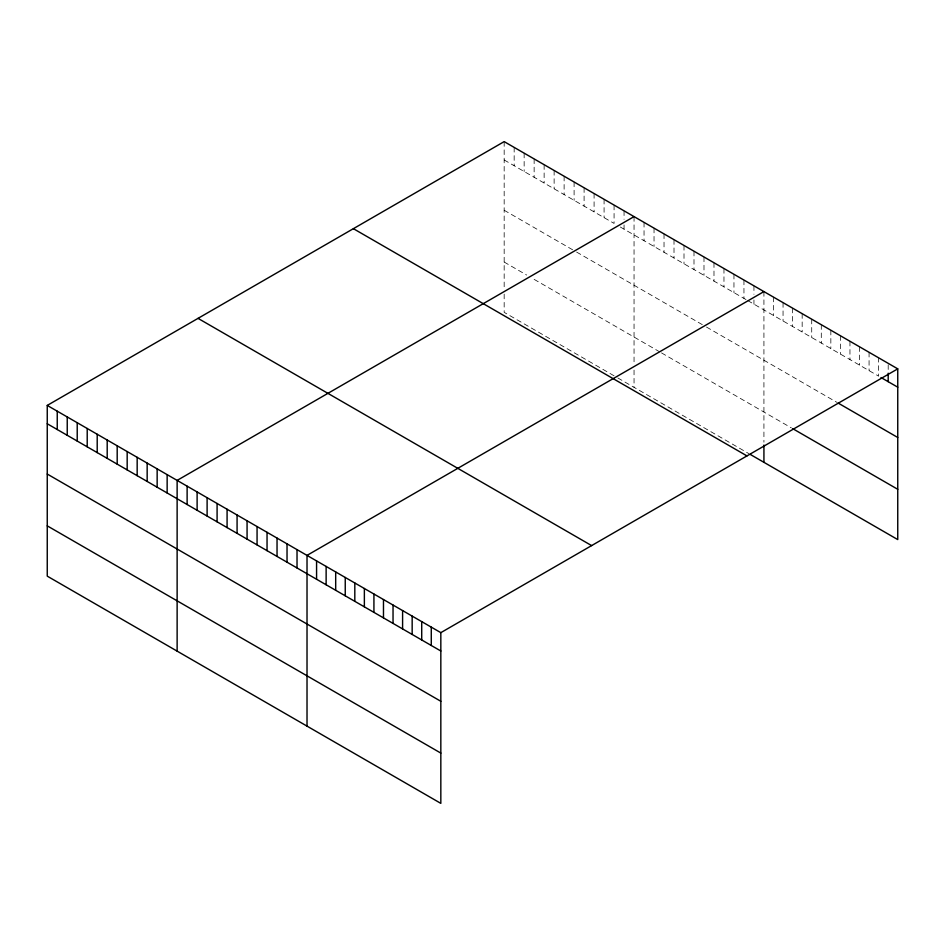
<?xml version="1.0" encoding="UTF-8"?>
<svg xmlns="http://www.w3.org/2000/svg" width="945" height="945" viewBox="0 0 945 945"><rect width="100%" height="100%" fill="white"/><g stroke="black" fill="none" stroke-linecap="round" stroke-linejoin="round"><path stroke-width="0.71" stroke-dasharray="4.72 3.54" d="M504.169 141.62L504.169 289.359M504.169 159.965L614.073 223.41L614.073 205.065M620.31 227.013L746.444 299.837M747.696 300.557L878.637 376.157L878.637 357.812M504.169 210.251L574.099 250.626M576.604 252.067L703.99 325.612M706.482 327.053L836.809 402.298M504.169 262.06L526.648 275.042M534.138 279.366L660.271 352.19M661.524 352.91L791.414 427.896M614.073 375.803L504.169 312.346L504.169 292.229M617.817 377.965L748.948 453.671M888.194 364.746L888.194 371.798M869.069 352.296L869.069 370.641M859.513 346.78L859.513 365.124M849.957 341.263L849.957 359.608M840.4 335.747L840.4 354.08M830.844 330.218L830.844 348.563M821.288 324.702L821.288 343.047M811.72 319.186L811.72 337.53M802.163 313.669L802.163 332.014M792.607 308.153L792.607 326.486M783.051 302.636L783.051 320.969M773.494 297.108L773.494 315.453M763.926 291.592L763.926 442.201M753.945 285.827L753.945 294.297M753.945 299.931L753.945 304.172M743.951 280.063L743.951 298.396M733.958 274.286L733.958 292.631M723.964 268.522L723.964 286.867M713.983 262.757L713.983 281.09M703.99 256.981L703.99 275.326M693.996 251.216L693.996 269.561M684.003 245.452L684.003 263.785M674.009 239.676L674.009 258.02M664.028 233.911L664.028 252.256M654.034 228.147L654.034 246.491M644.041 222.37L644.041 240.715M634.048 216.606L634.048 364.345M634.048 370.097L634.048 387.332M624.054 210.841L624.054 219.299M624.054 224.945L624.054 229.186M604.079 199.3L604.079 217.645M594.086 193.536L594.086 211.881M584.093 187.772L584.093 206.104M574.099 181.995L574.099 200.34M564.118 176.231L564.118 194.575M554.124 170.466L554.124 188.799M544.131 164.69L544.131 183.035M534.138 158.925L534.138 177.27M524.144 153.161L524.144 171.494M514.163 147.385L514.163 165.729"/><path stroke-width="1.42" d="M897.75 368.857L440.831 632.654L440.831 803.38L47.25 576.143L47.25 405.417L504.169 141.62L897.75 368.857L897.75 539.583L750.2 454.391M634.048 216.606L177.128 480.403L177.128 651.129M763.926 291.592L307.019 555.388L307.019 726.126M881.024 377.539L897.75 387.19M838.014 402.995L897.75 437.488M792.607 428.593L897.75 489.297M353.383 228.678L746.963 455.903M198.037 318.37L591.617 545.596M47.25 405.417L440.831 632.654M47.25 423.762L440.831 650.999M47.25 474.047L440.831 701.284M47.25 525.857L440.831 753.094M888.194 373.216L888.194 381.674M763.926 445.083L763.926 462.318M431.274 627.137L431.274 645.47M421.718 621.609L421.718 639.954M412.162 616.093L412.162 634.438M402.594 610.576L402.594 628.921M393.037 605.06L393.037 623.405M383.481 599.543L383.481 617.888M373.925 594.027L373.925 612.36M364.368 588.499L364.368 606.844M354.812 582.982L354.812 601.327M345.244 577.466L345.244 595.811M335.688 571.949L335.688 590.294M326.131 566.433L326.131 584.778M316.575 560.917L316.575 579.25M297.025 549.624L297.025 567.969M287.032 543.859L287.032 562.204M277.039 538.083L277.039 556.428M267.045 532.318L267.045 550.663M257.064 526.554L257.064 544.899M247.07 520.789L247.07 539.122M237.077 515.013L237.077 533.358M227.083 509.249L227.083 527.593M217.09 503.484L217.09 521.817M207.109 497.708L207.109 516.053M197.115 491.943L197.115 510.288M187.122 486.179L187.122 504.512M167.147 474.638L167.147 492.983M157.153 468.874L157.153 487.207M147.16 463.097L147.16 481.442M137.167 457.333L137.167 475.678M127.173 451.568L127.173 469.901M117.192 445.792L117.192 464.137M107.198 440.027L107.198 458.372M97.205 434.263L97.205 452.608M87.212 428.487L87.212 446.831M77.218 422.722L77.218 441.067M67.237 416.958L67.237 435.302M57.243 411.193L57.243 429.526"/></g></svg>
